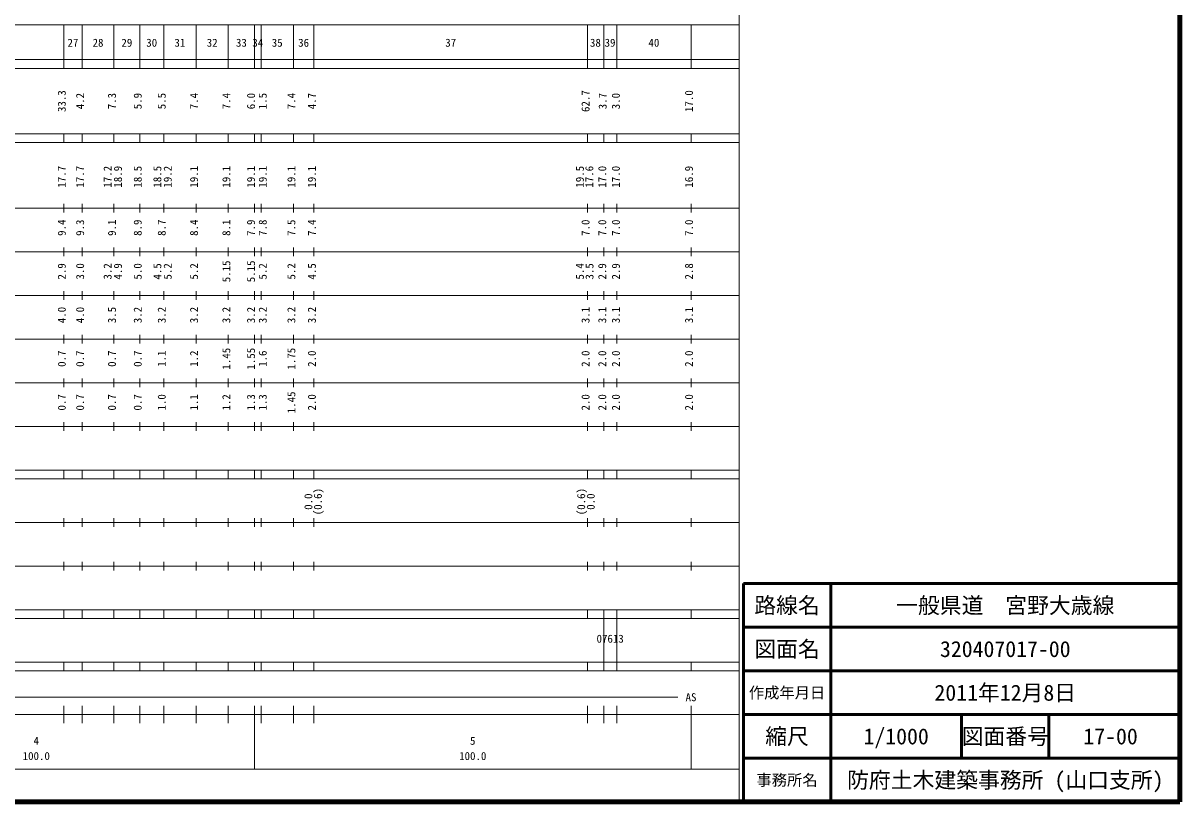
# Model space of a CAD drawing. Units: millimetres on the paper, enlarged 1000 times. Extents: x 40000 to 680000, y 20000 to 380000.
# Drawn here: x 414990 to 680000, y 20000 to 198357 of the extents above; entities that cross this region are included whole.
import ezdxf
from ezdxf.enums import TextEntityAlignment as Align

# ---------------------------------------------------------------- set-up
doc = ezdxf.new("R2010")
doc.units = ezdxf.units.MM
doc.header["$LTSCALE"] = 1000
for name, color, linetype, lineweight in [('M-TTL', 2, 'Continuous', 140), ('M-TTL-BAND', 7, 'Continuous', 13), ('M-TTL-FRAM', 2, 'Continuous', 50), ('M-TTL-LINE', 7, 'Continuous', 50)]:
    doc.layers.add(name, color=color, linetype=linetype, lineweight=lineweight)
doc.layers.add('M-TTL-TXT', color=7, linetype='Continuous')
doc.styles.add('ＭＳ ゴシック', font='')
doc.styles.get('ＭＳ ゴシック').set_extended_font_data('MS Gothic')

msp = doc.modelspace()

# ---------------------------------------------------------------- linework, layer by layer
at = {"layer": 'M-TTL'}
for p, q in [((680000, 20000), (680000, 380000)), ((40000, 20000), (680000, 20000))]:
    msp.add_line(p, q, dxfattribs=at)
at = {"layer": 'M-TTL-BAND'}
for p, q in [((579000, 20000), (579000, 370000)), ((68000, 198000), (579000, 198000)), ((424300, 188000), (424300, 198000)), ((428500, 188000), (428500, 198000)), ((435800, 188000), (435800, 198000)), ((441700, 188000), (441700, 198000)), ((447200, 188000), (447200, 198000)), ((454600, 188000), (454600, 198000)), ((462000, 188000), (462000, 198000)), ((468000, 188000), (468000, 198000)), ((469500, 188000), (469500, 198000)), ((476900, 188000), (476900, 198000)), ((481600, 188000), (481600, 198000)), ((544300, 188000), (544300, 198000)), ((548000, 188000), (548000, 198000)), ((551000, 188000), (551000, 198000)), ((568000, 188000), (568000, 198000)), ((40000, 190000), (579000, 190000)), ((40000, 188000), (579000, 188000)), ((40000, 173000), (579000, 173000)), ((424300, 171000), (424300, 173000)), ((428500, 171000), (428500, 173000)), ((435800, 171000), (435800, 173000)), ((441700, 171000), (441700, 173000)), ((447200, 171000), (447200, 173000)), ((454600, 171000), (454600, 173000)), ((462000, 171000), (462000, 173000)), ((468000, 171000), (468000, 173000)), ((469500, 171000), (469500, 173000)), ((476900, 171000), (476900, 173000)), ((481600, 171000), (481600, 173000)), ((544300, 171000), (544300, 173000)), ((548000, 171000), (548000, 173000)), ((551000, 171000), (551000, 173000)), ((568000, 171000), (568000, 173000)), ((40000, 171000), (579000, 171000)), ((424300, 155000), (424300, 157000)), ((428500, 155000), (428500, 157000)), ((435800, 155000), (435800, 157000)), ((441700, 155000), (441700, 157000)), ((447200, 155000), (447200, 157000)), ((454600, 155000), (454600, 157000)), ((462000, 155000), (462000, 157000)), ((468000, 155000), (468000, 157000)), ((469500, 155000), (469500, 157000)), ((476900, 155000), (476900, 157000)), ((481600, 155000), (481600, 157000)), ((544300, 155000), (544300, 157000)), ((548000, 155000), (548000, 157000)), ((551000, 155000), (551000, 157000)), ((568000, 155000), (568000, 157000)), ((40000, 156000), (579000, 156000)), ((46000, 146000), (579000, 146000)), ((424300, 145000), (424300, 147000)), ((428500, 145000), (428500, 147000)), ((435800, 145000), (435800, 147000)), ((441700, 145000), (441700, 147000)), ((447200, 145000), (447200, 147000)), ((454600, 145000), (454600, 147000)), ((462000, 145000), (462000, 147000)), ((468000, 145000), (468000, 147000)), ((469500, 145000), (469500, 147000)), ((476900, 145000), (476900, 147000)), ((481600, 145000), (481600, 147000)), ((544300, 145000), (544300, 147000)), ((548000, 145000), (548000, 147000)), ((551000, 145000), (551000, 147000)), ((568000, 145000), (568000, 147000)), ((52000, 136000), (579000, 136000)), ((424300, 135000), (424300, 137000)), ((428500, 135000), (428500, 137000)), ((435800, 135000), (435800, 137000)), ((441700, 135000), (441700, 137000)), ((447200, 135000), (447200, 137000)), ((454600, 135000), (454600, 137000)), ((462000, 135000), (462000, 137000)), ((468000, 135000), (468000, 137000)), ((469500, 135000), (469500, 137000)), ((476900, 135000), (476900, 137000)), ((481600, 135000), (481600, 137000)), ((544300, 135000), (544300, 137000)), ((548000, 135000), (548000, 137000)), ((551000, 135000), (551000, 137000)), ((568000, 135000), (568000, 137000)), ((46000, 126000), (579000, 126000)), ((424300, 125000), (424300, 127000)), ((428500, 125000), (428500, 127000)), ((435800, 125000), (435800, 127000)), ((441700, 125000), (441700, 127000)), ((447200, 125000), (447200, 127000)), ((454600, 125000), (454600, 127000)), ((462000, 125000), (462000, 127000)), ((468000, 125000), (468000, 127000)), ((469500, 125000), (469500, 127000)), ((476900, 125000), (476900, 127000)), ((481600, 125000), (481600, 127000)), ((544300, 125000), (544300, 127000)), ((548000, 125000), (548000, 127000)), ((551000, 125000), (551000, 127000)), ((568000, 125000), (568000, 127000)), ((424300, 115000), (424300, 117000)), ((428500, 115000), (428500, 117000)), ((435800, 115000), (435800, 117000)), ((441700, 115000), (441700, 117000)), ((447200, 115000), (447200, 117000)), ((454600, 115000), (454600, 117000)), ((462000, 115000), (462000, 117000)), ((468000, 115000), (468000, 117000)), ((469500, 115000), (469500, 117000)), ((476900, 115000), (476900, 117000)), ((481600, 115000), (481600, 117000)), ((544300, 115000), (544300, 117000)), ((548000, 115000), (548000, 117000)), ((551000, 115000), (551000, 117000)), ((568000, 115000), (568000, 117000)), ((52000, 116000), (579000, 116000)), ((424300, 105000), (424300, 107000)), ((428500, 105000), (428500, 107000)), ((435800, 105000), (435800, 107000)), ((441700, 105000), (441700, 107000)), ((447200, 105000), (447200, 107000)), ((454600, 105000), (454600, 107000)), ((462000, 105000), (462000, 107000)), ((468000, 105000), (468000, 107000)), ((469500, 105000), (469500, 107000)), ((476900, 105000), (476900, 107000)), ((481600, 105000), (481600, 107000)), ((544300, 105000), (544300, 107000)), ((548000, 105000), (548000, 107000)), ((551000, 105000), (551000, 107000)), ((568000, 105000), (568000, 107000)), ((46000, 106000), (579000, 106000)), ((40000, 96000), (579000, 96000)), ((424300, 94000), (424300, 96000)), ((428500, 94000), (428500, 96000)), ((435800, 94000), (435800, 96000)), ((441700, 94000), (441700, 96000)), ((447200, 94000), (447200, 96000)), ((454600, 94000), (454600, 96000)), ((462000, 94000), (462000, 96000)), ((468000, 94000), (468000, 96000)), ((469500, 94000), (469500, 96000)), ((476900, 94000), (476900, 96000)), ((481600, 94000), (481600, 96000)), ((544300, 94000), (544300, 96000)), ((548000, 94000), (548000, 96000)), ((551000, 94000), (551000, 96000)), ((568000, 94000), (568000, 96000)), ((40000, 94000), (579000, 94000)), ((424300, 83000), (424300, 85000)), ((428500, 83000), (428500, 85000)), ((435800, 83000), (435800, 85000)), ((441700, 83000), (441700, 85000)), ((447200, 83000), (447200, 85000)), ((454600, 83000), (454600, 85000)), ((462000, 83000), (462000, 85000)), ((468000, 83000), (468000, 85000)), ((469500, 83000), (469500, 85000)), ((476900, 83000), (476900, 85000)), ((481600, 83000), (481600, 85000)), ((544300, 83000), (544300, 85000)), ((548000, 83000), (548000, 85000)), ((551000, 83000), (551000, 85000)), ((568000, 83000), (568000, 85000)), ((49000, 84000), (579000, 84000)), ((424300, 73000), (424300, 75000)), ((428500, 73000), (428500, 75000)), ((435800, 73000), (435800, 75000)), ((441700, 73000), (441700, 75000)), ((447200, 73000), (447200, 75000)), ((454600, 73000), (454600, 75000)), ((462000, 73000), (462000, 75000)), ((468000, 73000), (468000, 75000)), ((469500, 73000), (469500, 75000)), ((476900, 73000), (476900, 75000)), ((481600, 73000), (481600, 75000)), ((544300, 73000), (544300, 75000)), ((548000, 73000), (548000, 75000)), ((551000, 73000), (551000, 75000)), ((568000, 73000), (568000, 75000)), ((40000, 74000), (579000, 74000)), ((40000, 64000), (579000, 64000)), ((424300, 62000), (424300, 64000)), ((428500, 62000), (428500, 64000)), ((435800, 62000), (435800, 64000)), ((441700, 62000), (441700, 64000)), ((447200, 62000), (447200, 64000)), ((454600, 62000), (454600, 64000)), ((462000, 62000), (462000, 64000)), ((468000, 62000), (468000, 64000)), ((469500, 62000), (469500, 64000)), ((476900, 62000), (476900, 64000)), ((481600, 62000), (481600, 64000)), ((544300, 62000), (544300, 64000)), ((548000, 62000), (548000, 64000)), ((551000, 62000), (551000, 64000)), ((551000, 62000), (551000, 64000)), ((568000, 62000), (568000, 64000)), ((40000, 62000), (579000, 62000)), ((548000, 52000), (548000, 62000)), ((551000, 52000), (551000, 62000)), ((40000, 52000), (579000, 52000)), ((424300, 50000), (424300, 52000)), ((428500, 50000), (428500, 52000)), ((435800, 50000), (435800, 52000)), ((441700, 50000), (441700, 52000)), ((447200, 50000), (447200, 52000)), ((454600, 50000), (454600, 52000)), ((462000, 50000), (462000, 52000)), ((468000, 50000), (468000, 52000)), ((469500, 50000), (469500, 52000)), ((476900, 50000), (476900, 52000)), ((481600, 50000), (481600, 52000)), ((544300, 50000), (544300, 52000)), ((548000, 50000), (548000, 52000)), ((551000, 50000), (551000, 52000)), ((551000, 50000), (551000, 52000)), ((568000, 50000), (568000, 52000)), ((40000, 50000), (579000, 50000)), ((71000, 44000), (565000, 44000)), ((40000, 40000), (579000, 40000)), ((424300, 38000), (424300, 42000)), ((428500, 38000), (428500, 42000)), ((435800, 38000), (435800, 42000)), ((441700, 38000), (441700, 42000)), ((447200, 38000), (447200, 42000)), ((454600, 38000), (454600, 42000)), ((462000, 38000), (462000, 42000)), ((468000, 27500), (468000, 42000)), ((469500, 38000), (469500, 42000)), ((476900, 38000), (476900, 42000)), ((481600, 38000), (481600, 42000)), ((544300, 38000), (544300, 42000)), ((548000, 38000), (548000, 42000)), ((551000, 38000), (551000, 42000)), ((568000, 27500), (568000, 42000)), ((68000, 27500), (579000, 27500))]:
    msp.add_line(p, q, dxfattribs=at)
at = {"layer": 'M-TTL-FRAM'}
for p, q in [((680000, 70000), (580000, 70000)), ((580000, 70000), (580000, 20000))]:
    msp.add_line(p, q, dxfattribs=at)
at = {"layer": 'M-TTL-LINE'}
for p, q in [((600000, 70000), (600000, 20000)), ((680000, 60000), (580000, 60000)), ((680000, 50000), (580000, 50000)), ((680000, 40000), (580000, 40000)), ((630000, 40000), (630000, 30000)), ((650000, 40000), (650000, 30000)), ((680000, 30000), (580000, 30000))]:
    msp.add_line(p, q, dxfattribs=at)

# ---------------------------------------------------------------- texts
at = {"layer": 'M-TTL-BAND', "style": 'ＭＳ ゴシック'}
for s, p in [('27', (426400, 192405)), ('28', (432150, 192405)), ('29', (438750, 192405)), ('30', (444450, 192405)), ('31', (450900, 192405)), ('32', (458300, 192405)), ('33', (465000, 192405)), ('34', (468750, 192405)), ('35', (473200, 192405)), ('36', (479250, 192405)), ('37', (512950, 192405)), ('38', (546100, 192405)), ('39', (549450, 192405)), ('40', (559500, 192405)), ('07613', (549479, 55905)), ('AS', (568000, 42500)), ('4', (418000, 32523)), ('5', (518000, 32523)), ('100.0', (418000, 29033)), ('100.0', (518000, 29033))]:
    msp.add_text(s, height=1833, dxfattribs=at).set_placement(p, align=Align.BOTTOM_CENTER)
for s, p in [('62.7', (545300, 180500)), ('17.0', (569000, 180500)), ('33.3', (425300, 180500)), ('4.2', (429500, 180500)), ('7.3', (436800, 180500)), ('5.9', (442700, 180500)), ('5.5', (448200, 180500)), ('7.4', (455600, 180500)), ('7.4', (463000, 180500)), ('6.0', (468656, 180500)), ('1.5', (471341, 180500)), ('7.4', (477900, 180500)), ('4.7', (482600, 180500)), ('3.7', (549223, 180500)), ('3.0', (552246, 180500)), ('17.7', (425300, 163174)), ('17.7', (429500, 163174)), ('17.2', (435800, 163174)), ('18.9', (438170, 163174)), ('18.5', (442700, 163174)), ('18.5', (447200, 163174)), ('19.2', (449570, 163174)), ('19.1', (455600, 163174)), ('19.1', (463000, 163174)), ('19.1', (468656, 163174)), ('19.1', (471341, 163174)), ('19.1', (477900, 163174)), ('19.1', (482600, 163174)), ('19.5', (543997, 163174)), ('17.6', (546156, 163174)), ('17.0', (549123, 163174)), ('17.0', (552246, 163174)), ('16.9', (569000, 163174)), ('9.4', (425300, 151500)), ('9.3', (429500, 151500)), ('9.1', (436800, 151500)), ('8.9', (442700, 151500)), ('8.7', (448200, 151500)), ('8.4', (455600, 151500)), ('8.1', (463000, 151500)), ('7.9', (468656, 151500)), ('7.8', (471341, 151500)), ('7.5', (477900, 151500)), ('7.4', (482600, 151500)), ('7.0', (545300, 151500)), ('7.0', (549123, 151500)), ('7.0', (552246, 151500)), ('7.0', (569000, 151500)), ('2.9', (425300, 141500)), ('3.0', (429500, 141500)), ('3.2', (435800, 141500)), ('4.9', (438170, 141500)), ('5.0', (442700, 141500)), ('4.5', (447200, 141500)), ('5.2', (449570, 141500)), ('5.2', (455600, 141500)), ('5.15', (463000, 141500)), ('5.15', (468656, 141500)), ('5.2', (471341, 141500)), ('5.2', (477900, 141500)), ('4.5', (482600, 141500)), ('5.4', (543997, 141500)), ('3.5', (546203, 141500)), ('2.9', (549123, 141500)), ('2.9', (552246, 141500)), ('2.8', (569000, 141500)), ('4.0', (425300, 131500)), ('4.0', (429500, 131500)), ('3.5', (436800, 131500)), ('3.2', (442700, 131500)), ('3.2', (448200, 131500)), ('3.2', (455600, 131500)), ('3.2', (463000, 131500)), ('3.2', (468656, 131500)), ('3.2', (471341, 131500)), ('3.2', (477900, 131500)), ('3.2', (482600, 131500)), ('3.1', (545300, 131500)), ('3.1', (549123, 131500)), ('3.1', (552246, 131500)), ('3.1', (569000, 131500)), ('0.7', (425300, 121500)), ('0.7', (429500, 121500)), ('0.7', (436800, 121500)), ('0.7', (442700, 121500)), ('1.1', (448200, 121500)), ('1.2', (455600, 121500)), ('1.45', (463000, 121500)), ('1.55', (468656, 121500)), ('1.6', (471341, 121500)), ('1.75', (477900, 121500)), ('2.0', (482600, 121500)), ('2.0', (545300, 121500)), ('2.0', (549123, 121500)), ('2.0', (552246, 121500)), ('2.0', (569000, 121500)), ('0.7', (425300, 111500)), ('0.7', (429500, 111500)), ('0.7', (436800, 111500)), ('0.7', (442700, 111500)), ('1.0', (448200, 111500)), ('1.1', (455600, 111500)), ('1.2', (463000, 111500)), ('1.3', (468656, 111500)), ('1.3', (471341, 111500)), ('1.45', (477900, 111500)), ('2.0', (482600, 111500)), ('2.0', (545300, 111500)), ('2.0', (549123, 111500)), ('2.0', (552246, 111500)), ('2.0', (569000, 111500)), ('0.0', (481798, 88764)), ('(0.6)', (483970, 88764)), ('(0.6)', (544300, 88764)), ('0.0', (546482, 88764))]:
    msp.add_text(s, height=1833, rotation=90, dxfattribs=at).set_placement(p, align=Align.BOTTOM_CENTER)
at = {"layer": 'M-TTL-TXT', "style": 'ＭＳ ゴシック'}
for s, height, p in [('路線名', 3666, (590000, 65000)), ('一般県道\u3000宮野大歳線', 3666, (640000, 65000)), ('図面名', 3666, (590000, 55000)), ('320407017-00', 3666, (640000, 55000)), ('作成年月日', 2566, (590000, 45000)), ('2011年12月8日', 3666, (640000, 45000)), ('縮尺', 3666, (590000, 35000)), ('1/1000', 3666, (615000, 35000)), ('図面番号', 3666, (640000, 35000)), ('17-00', 3666, (664125, 35000)), ('事務所名', 2566, (590000, 25000)), ('防府土木建築事務所 (山口支所)', 3666, (640000, 25000))]:
    msp.add_text(s, height=height, dxfattribs=at).set_placement(p, align=Align.MIDDLE_CENTER)

doc.saveas('drawing.dxf')
